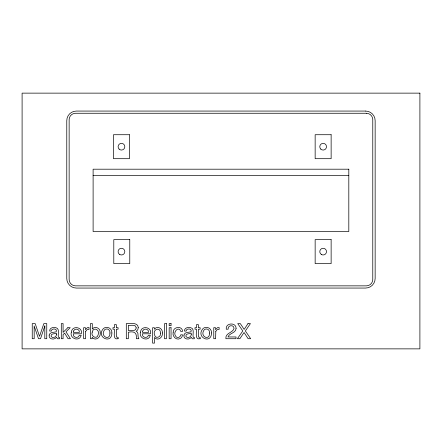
<?xml version="1.0" encoding="UTF-8"?>
<svg xmlns="http://www.w3.org/2000/svg" width="442" height="442" viewBox="0 0 442 442"><rect width="100%" height="100%" fill="white"/><g stroke="black" fill="none" stroke-linecap="round" stroke-linejoin="round"><path stroke-width="0.66" d="M93.113 175.59L348.81 175.59M44.841 325.958L44.797 338.716L46.747 338.716L46.747 323.594L43.841 323.594L39.526 336.379L35.183 323.594L32.249 323.594L32.249 338.716L34.205 338.716L34.15 325.958L38.498 338.716L40.526 338.716L44.841 325.958M160.435 333.135C161.545 337.224 155.043 339.39 154.496 334.771C152.413 329.075 160.717 326.439 160.435 333.135M92.251 332.086C90.334 336.362 97.113 339.887 98.118 334.848C100.345 329.931 93.339 326.24 92.251 332.086M100.201 332.992C101.069 337.373 95.085 341.511 92.201 337.307L92.201 338.716L90.494 338.716L90.494 323.538L92.295 323.538L92.295 329.03C95.107 325.284 101.074 328.616 100.201 332.992M111.887 332.97C111.809 344.506 96.179 337.511 103.025 329.019A4.553 4.553 0 0 1 105.682 327.472C109.003 326.644 112.257 329.594 111.887 332.97M173.198 332.135C171.999 336.274 176.281 340.788 180.342 338.467A3.785 3.785 0 0 0 182.01 336.71L182.546 334.815L180.745 334.815C180.529 336.472 178.988 337.821 177.286 337.379A2.271 2.271 0 0 1 175.783 336.318C172.363 332.572 178.69 325.351 180.745 331.395L182.546 331.395C182.474 325.494 173.015 326.594 173.198 332.135M211.514 332.97C211.431 344.506 195.8 337.511 202.646 329.019A4.553 4.553 0 0 1 205.309 327.472C208.624 326.644 211.884 329.594 211.514 332.97M71.361 332.146C69.134 338.655 79.742 342.141 81.184 335.257L79.361 335.257C78.466 338.926 72.505 337.705 73.256 333.793L81.339 333.793C83.107 326.787 71.797 325.113 71.361 332.146M140.506 332.146C138.28 338.655 148.893 342.141 150.33 335.257L148.512 335.257C147.611 338.926 141.65 337.705 142.407 333.793L150.484 333.793C152.258 326.787 140.943 325.113 140.506 332.146M162.325 332.959C163.297 337.307 157.529 341.489 154.473 337.478L154.473 343.114L152.617 343.114L152.617 327.743L154.418 327.743L154.418 329.202C157.103 325.257 163.142 328.594 162.325 332.959M136.208 327.865C136.246 331.782 130.633 330.246 128.351 330.522L128.351 325.351C130.628 325.704 136.108 323.958 136.208 327.865M49.161 335.097C48.3 339.346 54.532 340.368 56.548 337.257L57.427 338.782L59.532 338.765L59.532 337.401L58.427 337.285C57.548 334.334 60.234 328.517 55.703 327.605C53.239 326.931 49.46 327.914 49.67 331.058L51.399 331.058C51.443 328.831 54.289 328.594 55.83 329.412L56.504 330.787L56.062 331.859C53.764 332.472 49.78 332.014 49.161 335.097M183.949 335.097C183.087 339.346 189.314 340.368 191.331 337.257L192.215 338.782L194.314 338.765L194.314 337.401L193.209 337.285C192.331 334.334 195.016 328.517 190.491 327.605C188.021 326.931 184.248 327.914 184.452 331.058L186.181 331.058C186.231 328.831 189.071 328.594 190.618 329.412L191.292 330.787L190.845 331.859C188.546 332.472 184.568 332.014 183.949 335.097M236.089 328.34C236.067 333.152 229.321 332.959 227.962 336.964L236.017 336.964L236.017 338.716L225.895 338.716C225.116 332.843 232.879 332.959 234.039 328.423C234.111 324.235 227.282 325.152 228.138 329.202L226.254 329.202C225.221 322.782 236.199 322.025 236.089 328.34M109.953 333.025C110.124 341.373 100.008 336.478 104.29 330.284A2.519 2.519 0 0 1 105.97 329.069C108.378 328.378 110.262 330.738 109.953 333.025M209.574 333.025C209.746 341.373 199.635 336.478 203.911 330.284A2.519 2.519 0 0 1 205.591 329.069C208.005 328.378 209.884 330.738 209.574 333.025M138.285 327.671L137.727 329.892L136.153 331.285C139.026 332.329 137.423 335.903 138.462 338.042L138.865 338.716L136.351 338.716C137.02 332.804 134.318 330.898 128.351 332.229L128.351 338.716L126.301 338.716L126.301 323.594C129.876 323.936 138.07 321.759 138.285 327.671M56.454 334.6C56.604 337.119 52.604 338.616 51.184 336.5C50.338 333.224 54.675 334.086 56.454 333.108L56.454 334.6M191.237 334.6C191.386 337.119 187.386 338.616 185.972 336.5C185.121 333.224 189.458 334.086 191.237 333.108L191.237 334.6M85.709 331.268L85.521 338.716L83.665 338.716L83.665 327.688L85.428 327.688L85.428 329.594L87.394 327.644L89.03 327.494L89.03 329.45L87.184 329.622L85.709 331.268M215.806 331.268L215.619 338.716L213.768 338.716L213.768 327.688L215.525 327.688L215.525 329.594L217.497 327.644L219.133 327.494L219.133 329.45L217.282 329.622L215.806 331.268M73.565 331.025L73.306 332.323L79.433 332.323C79.798 328.898 74.626 327.804 73.565 331.025M142.711 331.025L142.457 332.323L148.584 332.323C148.943 328.898 143.777 327.804 142.711 331.025M247.99 323.594L244.161 329.378L240.299 323.594L237.735 323.594L242.813 330.964L237.393 338.716L239.868 338.716L244.056 332.5L248.133 338.716L250.675 338.716L245.354 330.964L250.432 323.594L247.99 323.594M67.841 327.688L63.084 332.373L63.084 323.594L61.305 323.594L61.305 338.716L63.084 338.716L63.084 334.577L64.637 333.157L68.079 338.716L70.444 338.716L65.985 331.82L70.212 327.688L67.841 327.688M118.097 338.716C112.472 340.346 114.743 332.008 114.461 329.202L112.97 329.202L112.97 327.688L114.461 327.688L114.461 324.61L116.334 324.61L116.334 327.688L118.097 327.688L118.097 329.202L116.334 329.202L116.334 336.401L116.727 337.174L118.097 337.257L118.097 338.716M200.132 338.716C194.508 340.346 196.778 332.008 196.502 329.202L195.005 329.202L195.005 327.688L196.502 327.688L196.502 324.61L198.375 324.61L198.375 327.688L200.132 327.688L200.132 329.202L198.375 329.202L198.375 336.401L198.762 337.174L200.132 337.257L200.132 338.716M419.9 93.135L22.1 93.135L22.1 348.865L419.9 348.865L419.9 93.135M365.556 111.069L76.361 111.069A9.586 9.586 0 0 0 66.775 120.655L66.775 278.471A9.586 9.586 0 0 0 76.361 288.057L365.556 288.057A9.586 9.586 0 0 0 375.147 278.471L375.147 120.655A9.586 9.586 0 0 0 365.556 111.069M366.385 113.263L75.532 113.263A6.392 6.392 0 0 0 69.14 119.655L69.14 279.466A6.392 6.392 0 0 0 75.532 285.858L366.385 285.858A6.392 6.392 0 0 0 372.777 279.466L372.777 119.655A6.392 6.392 0 0 0 366.385 113.263M129.451 134.722L113.472 134.722L113.472 158.689L129.451 158.689L129.451 134.722M331.135 134.722L315.152 134.722L315.152 158.689L331.135 158.689L331.135 134.722M348.81 169.198L93.113 169.198L93.113 231.525L348.81 231.525L348.81 169.198M129.771 239.636L113.793 239.636L113.793 263.603L129.771 263.603L129.771 239.636M331.135 239.636L315.152 239.636L315.152 263.609L331.135 263.609L331.135 239.636M166.396 323.594L164.54 323.594L164.54 338.716L166.396 338.716L166.396 323.594M171.06 323.594L169.175 323.594L169.175 325.693L171.06 325.693L171.06 323.594M171.06 327.743L169.175 327.743L169.175 338.716L171.06 338.716L171.06 327.743M119.113 149.103A3.354 3.354 0 0 0 124.71 147.54A3.354 3.354 0 0 0 120.561 143.473A3.354 3.354 0 0 0 119.113 149.103M320.793 149.103A3.354 3.354 0 0 0 326.395 147.54A3.354 3.354 0 0 0 322.24 143.473A3.354 3.354 0 0 0 320.793 149.103M321.467 254.526A3.354 3.354 0 0 0 326.5 251.62A3.354 3.354 0 0 0 321.467 248.713A3.354 3.354 0 0 0 321.467 254.526M119.782 254.526A3.354 3.354 0 0 0 124.815 251.62A3.354 3.354 0 0 0 119.782 248.713A3.354 3.354 0 0 0 119.782 254.526"/></g></svg>
